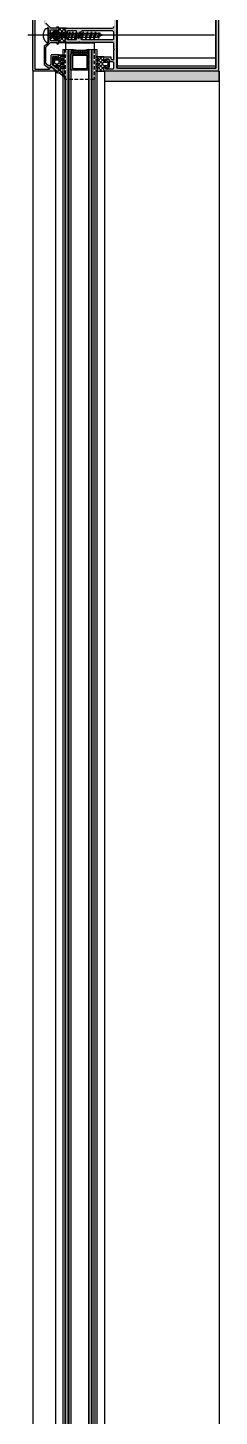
# Model space of a CAD drawing. Header units: millimetres. Extents: x 809 to 8159, y 33 to 4533.
# Drawn here: x 2919.5 to 2932.8, y 2620.4 to 2717.3 of the extents above; entities that cross this region are included whole.
import ezdxf

# ---------------------------------------------------------------- set-up
doc = ezdxf.new("R2010")
doc.units = ezdxf.units.MM
doc.linetypes.add('DASHDOT', pattern=[25.4, 12.7, -6.35, 0, -6.35])
doc.linetypes.add('HIDDEN', pattern=[0.375, 0.25, -0.125])
for name, color, linetype in [('1', 3, 'Continuous'), ('11', 11, 'Continuous'), ('3', 11, 'Continuous'), ('5', 11, 'Continuous'), ('EKSEN', 11, 'Continuous'), ('FITILLER', 240, 'Continuous'), ('GORUNUS-TARAMA', 11, 'Continuous')]:
    doc.layers.add(name, color=color, linetype=linetype)
doc.layers.add('cam', color=5, linetype='Continuous', lineweight=0)

# ---------------------------------------------------------------- blocks, each defined once
blk = doc.blocks.new('ajsdfxcvzx')
h = blk.add_hatch(color=256)
edge = h.paths.add_edge_path()
edge.add_arc((34875.984, -5872.203), 0.05, 90, 180)
edge.add_line((34875.934, -5872.203), (34875.934, -5876.843))
edge.add_arc((34875.984, -5876.843), 0.05, 180, 270)
edge.add_line((34875.984, -5876.893), (34876.937, -5876.893))
edge.add_line((34876.937, -5876.893), (34877.048, -5876.761))
edge.add_arc((34877.087, -5876.793), 0.05, 50, 140, ccw=False)
edge.add_line((34877.119, -5876.755), (34877.397, -5876.988))
edge.add_arc((34877.384, -5877.003), 0.02, -90, 50, ccw=False)
edge.add_line((34877.384, -5877.023), (34875.854, -5877.023))
edge.add_arc((34875.854, -5876.973), 0.05, 180, 270, ccw=False)
edge.add_line((34875.804, -5876.973), (34875.804, -5872.073))
edge.add_arc((34875.854, -5872.073), 0.05, 90, 180, ccw=False)
edge.add_line((34875.854, -5872.023), (34877.384, -5872.023))
edge.add_arc((34877.384, -5872.043), 0.02, -50, 90, ccw=False)
edge.add_line((34877.397, -5872.059), (34877.119, -5872.292))
edge.add_arc((34877.087, -5872.253), 0.05, 220, 310, ccw=False)
edge.add_line((34877.048, -5872.286), (34876.937, -5872.153))
edge.add_line((34876.937, -5872.153), (34875.984, -5872.153))
h = blk.add_hatch(color=256)
edge = h.paths.add_edge_path()
edge.add_line((34877.177, -5873.046), (34877.177, -5872.446))
edge.add_line((34877.177, -5872.446), (34877.457, -5872.211))
edge.add_line((34877.457, -5872.211), (34877.457, -5872.416))
edge.add_line((34877.457, -5872.416), (34877.527, -5872.416))
edge.add_arc((34877.527, -5872.366), 0.05, 270, 360)
edge.add_line((34877.577, -5872.366), (34877.577, -5872.028))
edge.add_line((34877.577, -5872.028), (34877.472, -5872.028))
edge.add_line((34877.472, -5872.028), (34877.116, -5872.327))
edge.add_arc((34877.084, -5872.289), 0.05, 220, 310, ccw=False)
edge.add_line((34877.045, -5872.321), (34876.97, -5872.231))
edge.add_arc((34876.932, -5872.263), 0.05, 40, 130)
edge.add_line((34876.9, -5872.225), (34876.595, -5872.481))
edge.add_arc((34876.627, -5872.519), 0.05, 130, 180)
edge.add_line((34876.577, -5872.519), (34876.577, -5873.699))
edge.add_arc((34876.627, -5873.699), 0.05, 180, 225)
edge.add_line((34876.592, -5873.734), (34876.769, -5873.911))
edge.add_line((34876.769, -5873.911), (34876.811, -5873.911))
edge.add_line((34876.811, -5873.911), (34876.811, -5873.954))
edge.add_line((34876.811, -5873.954), (34876.866, -5874.009))
edge.add_arc((34876.831, -5874.044), 0.05, 0, 45, ccw=False)
edge.add_line((34876.881, -5874.044), (34876.881, -5875.003))
edge.add_arc((34876.831, -5875.003), 0.05, -45, 0, ccw=False)
edge.add_line((34876.866, -5875.038), (34876.811, -5875.093))
edge.add_line((34876.811, -5875.093), (34876.811, -5875.135))
edge.add_line((34876.811, -5875.135), (34876.769, -5875.135))
edge.add_line((34876.769, -5875.135), (34876.592, -5875.313))
edge.add_arc((34876.627, -5875.348), 0.05, 135, 180)
edge.add_line((34876.577, -5875.348), (34876.577, -5876.527))
edge.add_arc((34876.627, -5876.527), 0.05, 180, 230)
edge.add_line((34876.595, -5876.566), (34876.9, -5876.821))
edge.add_arc((34876.932, -5876.783), 0.05, 230, 320)
edge.add_line((34876.97, -5876.815), (34877.045, -5876.726))
edge.add_arc((34877.084, -5876.758), 0.05, 50, 140, ccw=False)
edge.add_line((34877.116, -5876.72), (34877.472, -5877.018))
edge.add_line((34877.472, -5877.018), (34877.577, -5877.018))
edge.add_line((34877.577, -5877.018), (34877.577, -5876.681))
edge.add_arc((34877.527, -5876.681), 0.05, 0, 90)
edge.add_line((34877.527, -5876.631), (34877.457, -5876.631))
edge.add_line((34877.457, -5876.631), (34877.457, -5876.836))
edge.add_line((34877.457, -5876.836), (34877.177, -5876.601))
edge.add_line((34877.177, -5876.601), (34877.177, -5876.001))
edge.add_line((34877.177, -5876.001), (34877.457, -5876.001))
edge.add_line((34877.457, -5876.001), (34877.457, -5876.131))
edge.add_line((34877.457, -5876.131), (34877.527, -5876.131))
edge.add_arc((34877.527, -5876.081), 0.05, 270, 360)
edge.add_line((34877.577, -5876.081), (34877.577, -5875.881))
edge.add_line((34877.577, -5875.881), (34877.107, -5875.881))
edge.add_arc((34877.107, -5875.931), 0.05, 90, 180)
edge.add_line((34877.057, -5875.931), (34877.057, -5876.507))
edge.add_arc((34877.007, -5876.507), 0.05, -40, 0, ccw=False)
edge.add_line((34877.045, -5876.539), (34876.955, -5876.646))
edge.add_arc((34876.917, -5876.614), 0.05, 230, 320, ccw=False)
edge.add_line((34876.885, -5876.652), (34876.715, -5876.51))
edge.add_arc((34876.747, -5876.471), 0.05, 180, 230, ccw=False)
edge.add_line((34876.697, -5876.471), (34876.697, -5875.398))
edge.add_arc((34876.747, -5875.398), 0.05, 135, 180, ccw=False)
edge.add_line((34876.712, -5875.362), (34877.036, -5875.038))
edge.add_arc((34877.071, -5875.073), 0.05, 90, 135, ccw=False)
edge.add_line((34877.071, -5875.023), (34877.477, -5875.023))
edge.add_line((34877.477, -5875.023), (34877.477, -5875.123))
edge.add_line((34877.477, -5875.123), (34877.577, -5875.123))
edge.add_line((34877.577, -5875.123), (34877.577, -5874.823))
edge.add_arc((34877.527, -5874.823), 0.05, 0, 90)
edge.add_line((34877.527, -5874.773), (34877.457, -5874.773))
edge.add_line((34877.457, -5874.773), (34877.457, -5874.903))
edge.add_line((34877.457, -5874.903), (34877.081, -5874.903))
edge.add_arc((34877.081, -5874.853), 0.05, 180, 270, ccw=False)
edge.add_line((34877.031, -5874.853), (34877.031, -5874.193))
edge.add_arc((34877.081, -5874.193), 0.05, 90, 180, ccw=False)
edge.add_line((34877.081, -5874.143), (34877.457, -5874.143))
edge.add_line((34877.457, -5874.143), (34877.457, -5874.273))
edge.add_line((34877.457, -5874.273), (34877.527, -5874.273))
edge.add_arc((34877.527, -5874.223), 0.05, 270, 360)
edge.add_line((34877.577, -5874.223), (34877.577, -5873.923))
edge.add_line((34877.577, -5873.923), (34877.477, -5873.923))
edge.add_line((34877.477, -5873.923), (34877.477, -5874.023))
edge.add_line((34877.477, -5874.023), (34877.071, -5874.023))
edge.add_arc((34877.071, -5873.973), 0.05, 225, 270, ccw=False)
edge.add_line((34877.036, -5874.009), (34876.712, -5873.684))
edge.add_arc((34876.747, -5873.649), 0.05, 180, 225, ccw=False)
edge.add_line((34876.697, -5873.649), (34876.697, -5872.575))
edge.add_arc((34876.747, -5872.575), 0.05, 130, 180, ccw=False)
edge.add_line((34876.715, -5872.537), (34876.885, -5872.394))
edge.add_arc((34876.917, -5872.433), 0.05, 40, 130, ccw=False)
edge.add_line((34876.955, -5872.4), (34877.045, -5872.508))
edge.add_arc((34877.007, -5872.54), 0.05, 0, 40, ccw=False)
edge.add_line((34877.057, -5872.54), (34877.057, -5873.116))
edge.add_arc((34877.107, -5873.116), 0.05, 180, 270)
edge.add_line((34877.107, -5873.166), (34877.577, -5873.166))
edge.add_line((34877.577, -5873.166), (34877.577, -5872.966))
edge.add_arc((34877.527, -5872.966), 0.05, 0, 90)
edge.add_line((34877.527, -5872.916), (34877.457, -5872.916))
edge.add_line((34877.457, -5872.916), (34877.457, -5873.046))
edge.add_line((34877.457, -5873.046), (34877.177, -5873.046))
h = blk.add_hatch(color=256)
edge = h.paths.add_edge_path()
edge.add_line((34880.797, -5876.773), (34880.867, -5876.773))
edge.add_line((34880.867, -5876.773), (34880.867, -5876.863))
edge.add_line((34880.867, -5876.863), (34881.347, -5876.863))
edge.add_arc((34881.347, -5876.763), 0.1, -90, 0)
edge.add_line((34881.447, -5876.763), (34881.447, -5876.483))
edge.add_arc((34881.347, -5876.483), 0.1, 0, 90)
edge.add_line((34881.347, -5876.383), (34881.268, -5876.383))
edge.add_arc((34881.268, -5876.333), 0.05, 225, 270, ccw=False)
edge.add_line((34881.232, -5876.369), (34881.062, -5876.198))
edge.add_arc((34881.026, -5876.233), 0.05, 45, 90)
edge.add_line((34881.026, -5876.183), (34880.867, -5876.183))
edge.add_line((34880.867, -5876.183), (34880.867, -5876.273))
edge.add_line((34880.867, -5876.273), (34880.797, -5876.273))
edge.add_arc((34880.797, -5876.223), 0.05, -180, -90, ccw=False)
edge.add_line((34880.747, -5876.223), (34880.747, -5876.023))
edge.add_line((34880.747, -5876.023), (34881.187, -5876.023))
edge.add_arc((34881.187, -5876.073), 0.05, 0, 90, ccw=False)
edge.add_line((34881.237, -5876.073), (34881.237, -5876.14))
edge.add_arc((34881.287, -5876.14), 0.05, 180, 225)
edge.add_line((34881.252, -5876.176), (34881.285, -5876.209))
edge.add_arc((34881.32, -5876.173), 0.05, 225, 270)
edge.add_line((34881.32, -5876.223), (34881.397, -5876.223))
edge.add_arc((34881.397, -5876.173), 0.05, -90, 0)
edge.add_line((34881.447, -5876.173), (34881.447, -5875.923))
edge.add_line((34881.447, -5875.923), (34881.447, -5875.553))
edge.add_line((34881.447, -5875.553), (34881.477, -5875.523))
edge.add_line((34881.477, -5875.523), (34881.447, -5875.493))
edge.add_line((34881.447, -5875.493), (34881.447, -5875.123))
edge.add_arc((34881.356, -5875.115), 0.0919, -5.07053, 90.95505)
edge.add_line((34881.354, -5875.023), (34879.077, -5875.023))
edge.add_arc((34879.057, -5875.023), 0.02, 0, 180)
edge.add_line((34879.037, -5875.023), (34879.017, -5875.023))
edge.add_arc((34878.997, -5875.023), 0.02, 0, 180)
edge.add_line((34878.977, -5875.023), (34878.047, -5875.023))
edge.add_line((34878.047, -5875.023), (34878.047, -5874.883))
edge.add_arc((34878.107, -5874.883), 0.06, 90, 180, ccw=False)
edge.add_line((34878.107, -5874.823), (34878.107, -5874.753))
edge.add_arc((34878.137, -5874.753), 0.03, 90, 180, ccw=False)
edge.add_line((34878.137, -5874.723), (34878.177, -5874.723))
edge.add_arc((34878.177, -5874.753), 0.03, 0, 90, ccw=False)
edge.add_line((34878.207, -5874.753), (34878.207, -5874.823))
edge.add_line((34878.207, -5874.823), (34878.847, -5874.823))
edge.add_line((34878.847, -5874.823), (34878.847, -5874.573))
edge.add_line((34878.847, -5874.573), (34878.897, -5874.523))
edge.add_line((34878.897, -5874.523), (34878.847, -5874.473))
edge.add_line((34878.847, -5874.473), (34878.847, -5874.223))
edge.add_line((34878.847, -5874.223), (34878.207, -5874.223))
edge.add_line((34878.207, -5874.223), (34878.207, -5874.293))
edge.add_arc((34878.177, -5874.293), 0.03, -90, 0, ccw=False)
edge.add_line((34878.177, -5874.323), (34878.137, -5874.323))
edge.add_arc((34878.137, -5874.293), 0.03, -180, -90, ccw=False)
edge.add_line((34878.107, -5874.293), (34878.107, -5874.223))
edge.add_arc((34878.107, -5874.163), 0.06, 180, 270, ccw=False)
edge.add_line((34878.047, -5874.163), (34878.047, -5874.023))
edge.add_line((34878.047, -5874.023), (34878.977, -5874.023))
edge.add_arc((34878.997, -5874.023), 0.02, 180, 360)
edge.add_line((34879.017, -5874.023), (34879.037, -5874.023))
edge.add_arc((34879.057, -5874.023), 0.02, 180, 360)
edge.add_line((34879.077, -5874.023), (34881.354, -5874.023))
edge.add_arc((34881.356, -5873.931), 0.0919, 269.04495, 365.07053)
edge.add_line((34881.447, -5873.923), (34881.447, -5873.553))
edge.add_line((34881.447, -5873.553), (34881.477, -5873.523))
edge.add_line((34881.477, -5873.523), (34881.447, -5873.493))
edge.add_line((34881.447, -5873.493), (34881.447, -5873.123))
edge.add_line((34881.447, -5873.123), (34881.447, -5872.873))
edge.add_arc((34881.397, -5872.873), 0.05, 0, 90)
edge.add_line((34881.397, -5872.823), (34881.32, -5872.823))
edge.add_arc((34881.32, -5872.873), 0.05, 90, 135)
edge.add_line((34881.285, -5872.838), (34881.252, -5872.871))
edge.add_arc((34881.287, -5872.906), 0.05, 135, 180)
edge.add_line((34881.237, -5872.906), (34881.237, -5872.973))
edge.add_arc((34881.187, -5872.973), 0.05, -90, 0, ccw=False)
edge.add_line((34881.187, -5873.023), (34880.747, -5873.023))
edge.add_line((34880.747, -5873.023), (34880.747, -5872.823))
edge.add_arc((34880.797, -5872.823), 0.05, 90, 180, ccw=False)
edge.add_line((34880.797, -5872.773), (34880.867, -5872.773))
edge.add_line((34880.867, -5872.773), (34880.867, -5872.863))
edge.add_line((34880.867, -5872.863), (34881.026, -5872.863))
edge.add_arc((34881.026, -5872.813), 0.05, 270, 315)
edge.add_line((34881.062, -5872.849), (34881.232, -5872.678))
edge.add_arc((34881.268, -5872.713), 0.05, 90, 135, ccw=False)
edge.add_line((34881.268, -5872.663), (34881.347, -5872.663))
edge.add_arc((34881.347, -5872.563), 0.1, -90, 0)
edge.add_line((34881.447, -5872.563), (34881.447, -5872.283))
edge.add_arc((34881.347, -5872.283), 0.1, 0, 90)
edge.add_line((34881.347, -5872.183), (34880.867, -5872.183))
edge.add_line((34880.867, -5872.183), (34880.867, -5872.273))
edge.add_line((34880.867, -5872.273), (34880.797, -5872.273))
edge.add_arc((34880.797, -5872.223), 0.05, -180, -90, ccw=False)
edge.add_line((34880.747, -5872.223), (34880.747, -5872.023))
edge.add_line((34880.747, -5872.023), (34888.74, -5872.023))
edge.add_line((34888.74, -5872.023), (34888.74, -5877.023))
edge.add_line((34888.74, -5877.023), (34880.747, -5877.023))
edge.add_line((34880.747, -5877.023), (34880.747, -5876.823))
edge.add_arc((34880.797, -5876.823), 0.05, 90, 180, ccw=False)
h.paths.add_polyline_path([(34881.64, -5872.225), (34888.54, -5872.225), (34888.54, -5876.825), (34881.64, -5876.825), (34881.64, -5874.525)], flags=16)
edge = h.paths.add_edge_path(flags=16)
edge.add_arc((34879.24, -5874.725), 0.1, 180, 270)
edge.add_line((34879.24, -5874.825), (34881.34, -5874.825))
edge.add_arc((34881.34, -5874.725), 0.1, -90, 0)
edge.add_line((34881.44, -5874.725), (34881.44, -5874.325))
edge.add_arc((34881.34, -5874.325), 0.1, 0, 90)
edge.add_line((34881.34, -5874.225), (34879.24, -5874.225))
edge.add_arc((34879.24, -5874.325), 0.1, 90, 180)
edge.add_line((34879.14, -5874.325), (34879.14, -5874.725))
h = blk.add_hatch()
h.set_pattern_fill('NET', color=256, style=0)
h.set_pattern_definition([(360, (34936.91878, -5868.06546), (0, -0.125), []), (270, (34936.91878, -5868.06546), (-0.125, -1e-17), [])])
h.paths.add_polyline_path([(34878.497, -5875.817), (34879.66, -5875.817), (34879.66, -5875.519), (34879.461, -5875.559), (34879.223, -5875.579), (34878.964, -5875.579), (34878.636, -5875.549), (34878.497, -5875.529)])
at = {"layer": 'FITILLER'}
h = blk.add_hatch(dxfattribs=at)
h.set_pattern_fill('NET', color=256, scale=1.5, angle=45, style=0)
h.set_pattern_definition([(45, (34859.267, -5796.49122), (-0.1325825, 0.1325825), []), (135, (34859.267, -5796.49122), (-0.1325825, -0.1325825), [])])
edge = h.paths.add_edge_path(flags=16)
edge.add_arc((34877.572, -5874.547), 0.1, 270, 360, ccw=False)
edge.add_line((34877.572, -5874.647), (34877.413, -5874.647))
edge.add_arc((34877.413, -5874.547), 0.1, 180, 270, ccw=False)
edge.add_line((34877.313, -5874.547), (34877.313, -5874.497))
edge.add_arc((34877.413, -5874.497), 0.1, 90, 180, ccw=False)
edge.add_line((34877.413, -5874.397), (34877.572, -5874.397))
edge.add_arc((34877.572, -5874.497), 0.1, 0, 90, ccw=False)
edge.add_line((34877.672, -5874.497), (34877.672, -5874.547))
edge = h.paths.add_edge_path()
edge.add_line((34877.588, -5875.022), (34878.105, -5875.022))
edge.add_arc((34878.105, -5875.012), 0.01, 270, 405)
edge.add_line((34878.112, -5875.005), (34878.001, -5874.894))
edge.add_arc((34878.008, -5874.888), 0.00893, 135, 225, ccw=False)
edge.add_line((34878.001, -5874.882), (34878.111, -5874.773))
edge.add_arc((34878.104, -5874.766), 0.00893, 315, 405)
edge.add_line((34878.111, -5874.76), (34878.001, -5874.651))
edge.add_arc((34878.008, -5874.644), 0.00893, 135, 225, ccw=False)
edge.add_line((34878.001, -5874.638), (34878.111, -5874.529))
edge.add_arc((34878.104, -5874.522), 0.00893, 315, 405)
edge.add_line((34878.111, -5874.516), (34878.001, -5874.407))
edge.add_arc((34878.008, -5874.4), 0.00893, 135, 225, ccw=False)
edge.add_line((34878.001, -5874.394), (34878.111, -5874.285))
edge.add_arc((34878.104, -5874.278), 0.00893, 315, 405)
edge.add_line((34878.111, -5874.272), (34878.001, -5874.163))
edge.add_arc((34878.008, -5874.157), 0.00893, 135, 225, ccw=False)
edge.add_line((34878.001, -5874.15), (34878.112, -5874.039))
edge.add_arc((34878.105, -5874.032), 0.01, 315, 450)
edge.add_line((34878.105, -5874.022), (34877.588, -5874.022))
edge.add_line((34877.588, -5874.022), (34877.588, -5874.247))
edge.add_arc((34877.538, -5874.247), 0.05, -90, 0, ccw=False)
edge.add_line((34877.538, -5874.297), (34877.418, -5874.297))
edge.add_line((34877.418, -5874.297), (34877.418, -5874.197))
edge.add_line((34877.418, -5874.197), (34877.368, -5874.197))
edge.add_line((34877.368, -5874.197), (34877.238, -5874.272))
edge.add_arc((34877.263, -5874.316), 0.05, 120, 180)
edge.add_line((34877.213, -5874.316), (34877.213, -5874.729))
edge.add_arc((34877.263, -5874.729), 0.05, 180, 240)
edge.add_line((34877.238, -5874.772), (34877.368, -5874.847))
edge.add_line((34877.368, -5874.847), (34877.418, -5874.847))
edge.add_line((34877.418, -5874.847), (34877.418, -5874.747))
edge.add_line((34877.418, -5874.747), (34877.538, -5874.747))
edge.add_arc((34877.538, -5874.797), 0.05, 0, 90, ccw=False)
edge.add_line((34877.588, -5874.797), (34877.588, -5875.022))
h = blk.add_hatch(dxfattribs=at)
h.set_pattern_fill('NET', color=256, scale=1.5, angle=45, style=0)
h.set_pattern_definition([(45, (34863.16115, -5860.03522), (-0.1325825, 0.1325825), []), (135, (34863.16115, -5860.03522), (-0.1325825, -0.1325825), [])])
edge = h.paths.add_edge_path(flags=16)
edge.add_arc((34877.405, -5876.406), 0.1, 180, 270)
edge.add_line((34877.405, -5876.506), (34877.53, -5876.506))
edge.add_arc((34877.53, -5876.406), 0.1, 270, 360)
edge.add_line((34877.63, -5876.406), (34877.63, -5876.356))
edge.add_arc((34877.53, -5876.356), 0.1, 360, 450)
edge.add_line((34877.53, -5876.256), (34877.405, -5876.256))
edge.add_arc((34877.405, -5876.356), 0.1, 90, 180)
edge.add_line((34877.305, -5876.356), (34877.305, -5876.406))
edge = h.paths.add_edge_path()
edge.add_arc((34877.562, -5877.365), 0.2, 49.76686, 80)
edge.add_line((34877.597, -5877.168), (34877.462, -5877.144))
edge.add_arc((34877.471, -5877.095), 0.05, 195, 260, ccw=False)
edge.add_line((34877.422, -5877.108), (34877.404, -5877.038))
edge.add_line((34877.404, -5877.038), (34877.58, -5877.038))
edge.add_line((34877.58, -5877.038), (34877.58, -5876.656))
edge.add_arc((34877.53, -5876.656), 0.05, 360, 450)
edge.add_line((34877.53, -5876.606), (34877.41, -5876.606))
edge.add_line((34877.41, -5876.606), (34877.41, -5876.706))
edge.add_line((34877.41, -5876.706), (34877.36, -5876.706))
edge.add_line((34877.36, -5876.706), (34877.23, -5876.631))
edge.add_arc((34877.255, -5876.588), 0.05, 180, 240, ccw=False)
edge.add_line((34877.205, -5876.588), (34877.205, -5876.174))
edge.add_arc((34877.255, -5876.174), 0.05, 120, 180, ccw=False)
edge.add_line((34877.23, -5876.131), (34877.36, -5876.056))
edge.add_line((34877.36, -5876.056), (34877.41, -5876.056))
edge.add_line((34877.41, -5876.056), (34877.41, -5876.156))
edge.add_line((34877.41, -5876.156), (34877.53, -5876.156))
edge.add_arc((34877.53, -5876.106), 0.05, 270, 360)
edge.add_line((34877.58, -5876.106), (34877.58, -5875.881))
edge.add_line((34877.58, -5875.881), (34877.93, -5875.881))
edge.add_line((34877.93, -5875.881), (34877.93, -5876.031))
edge.add_line((34877.93, -5876.031), (34877.78, -5876.031))
edge.add_arc((34877.78, -5876.081), 0.05, 90, 180)
edge.add_line((34877.73, -5876.081), (34877.73, -5876.101))
edge.add_arc((34877.78, -5876.101), 0.05, 180, 270)
edge.add_line((34877.78, -5876.151), (34877.93, -5876.151))
edge.add_line((34877.93, -5876.151), (34877.93, -5876.301))
edge.add_line((34877.93, -5876.301), (34877.78, -5876.301))
edge.add_arc((34877.78, -5876.351), 0.05, 90, 180)
edge.add_line((34877.73, -5876.351), (34877.73, -5876.371))
edge.add_arc((34877.78, -5876.371), 0.05, 180, 270)
edge.add_line((34877.78, -5876.421), (34877.93, -5876.421))
edge.add_line((34877.93, -5876.421), (34877.93, -5876.571))
edge.add_line((34877.93, -5876.571), (34877.78, -5876.571))
edge.add_arc((34877.78, -5876.621), 0.05, 90, 180)
edge.add_line((34877.73, -5876.621), (34877.73, -5876.641))
edge.add_arc((34877.78, -5876.641), 0.05, 180, 270)
edge.add_line((34877.78, -5876.691), (34877.93, -5876.691))
edge.add_line((34877.93, -5876.691), (34877.93, -5876.841))
edge.add_line((34877.93, -5876.841), (34877.78, -5876.841))
edge.add_arc((34877.78, -5876.891), 0.05, 90, 180)
edge.add_line((34877.73, -5876.891), (34877.73, -5876.999))
edge.add_arc((34877.78, -5876.999), 0.05, 180, 220)
edge.add_line((34877.742, -5877.031), (34878.009, -5877.35))
edge.add_arc((34877.977, -5877.388), 0.05, -130.23314, 49.76686, ccw=False)
edge.add_line((34877.945, -5877.427), (34877.691, -5877.212))
h = blk.add_hatch(dxfattribs=at)
h.set_pattern_fill('NET', color=256, scale=1.5, angle=45, style=0)
h.set_pattern_definition([(45, (34867.13714, -5864.27674), (-0.1325825, 0.1325825), []), (135, (34867.13714, -5864.27674), (-0.1325825, -0.1325825), [])])
edge = h.paths.add_edge_path(flags=16)
edge.add_arc((34880.769, -5876.498), 0.1, 90, 180, ccw=False)
edge.add_line((34880.769, -5876.398), (34880.927, -5876.398))
edge.add_arc((34880.927, -5876.498), 0.1, 0, 90, ccw=False)
edge.add_line((34881.027, -5876.498), (34881.027, -5876.548))
edge.add_arc((34880.927, -5876.548), 0.1, -90, 0, ccw=False)
edge.add_line((34880.927, -5876.648), (34880.769, -5876.648))
edge.add_arc((34880.769, -5876.548), 0.1, 180, 270, ccw=False)
edge.add_line((34880.669, -5876.548), (34880.669, -5876.498))
edge = h.paths.add_edge_path()
edge.add_line((34880.752, -5876.023), (34880.235, -5876.023))
edge.add_arc((34880.235, -5876.033), 0.01, 90, 225)
edge.add_line((34880.228, -5876.04), (34880.339, -5876.151))
edge.add_arc((34880.333, -5876.158), 0.00893, -45, 45, ccw=False)
edge.add_line((34880.339, -5876.164), (34880.23, -5876.273))
edge.add_arc((34880.236, -5876.279), 0.00893, 135, 225)
edge.add_line((34880.23, -5876.286), (34880.339, -5876.395))
edge.add_arc((34880.333, -5876.401), 0.00893, -45, 45, ccw=False)
edge.add_line((34880.339, -5876.408), (34880.23, -5876.517))
edge.add_arc((34880.236, -5876.523), 0.00893, 135, 225)
edge.add_line((34880.23, -5876.53), (34880.339, -5876.639))
edge.add_arc((34880.333, -5876.645), 0.00893, -45, 45, ccw=False)
edge.add_line((34880.339, -5876.652), (34880.23, -5876.761))
edge.add_arc((34880.236, -5876.767), 0.00893, 135, 225)
edge.add_line((34880.23, -5876.774), (34880.339, -5876.883))
edge.add_arc((34880.333, -5876.889), 0.00893, -45, 45, ccw=False)
edge.add_line((34880.339, -5876.895), (34880.228, -5877.006))
edge.add_arc((34880.235, -5877.013), 0.01, 135, 270)
edge.add_line((34880.235, -5877.023), (34880.752, -5877.023))
edge.add_line((34880.752, -5877.023), (34880.752, -5876.798))
edge.add_arc((34880.802, -5876.798), 0.05, 90, 180, ccw=False)
edge.add_line((34880.802, -5876.748), (34880.922, -5876.748))
edge.add_line((34880.922, -5876.748), (34880.922, -5876.848))
edge.add_line((34880.922, -5876.848), (34880.972, -5876.848))
edge.add_line((34880.972, -5876.848), (34881.102, -5876.773))
edge.add_arc((34881.077, -5876.73), 0.05, 300, 360)
edge.add_line((34881.127, -5876.73), (34881.127, -5876.317))
edge.add_arc((34881.077, -5876.317), 0.05, 0, 60)
edge.add_line((34881.102, -5876.273), (34880.972, -5876.198))
edge.add_line((34880.972, -5876.198), (34880.922, -5876.198))
edge.add_line((34880.922, -5876.198), (34880.922, -5876.298))
edge.add_line((34880.922, -5876.298), (34880.802, -5876.298))
edge.add_arc((34880.802, -5876.248), 0.05, 180, 270, ccw=False)
edge.add_line((34880.752, -5876.248), (34880.752, -5876.023))
h = blk.add_hatch(dxfattribs=at)
h.set_pattern_fill('DOTS', color=256, scale=1.2, angle=-45, style=0)
h.set_pattern_definition([(315, (34786.58186, -5735.46156), (0.079549513, 0.026516504), [0, -0.075])])
h.paths.add_polyline_path([(34880.777, -5877.037), (34880.777, -5877.718), (34888.774, -5877.718), (34888.774, -5877.037)])
at = {"linetype": 'HIDDEN'}
for p, q in [((34878.077, -5877.606), (34878.077, -5875.523)), ((34880.077, -5875.547), (34880.077, -5877.606)), ((34880.077, -5877.606), (34878.077, -5877.606))]:
    blk.add_line(p, q, dxfattribs=at)
blk.add_line((34878.077, -5875.527), (34878.077, -5875.523))
at = {"elevation": 0}
for points in [[(34875.984, -5872.153, 0.414214), (34875.934, -5872.203), (34875.934, -5876.843, 0.414214), (34875.984, -5876.893), (34876.937, -5876.893), (34877.048, -5876.761, -0.414214), (34877.119, -5876.755), (34877.397, -5876.988, -0.700208), (34877.384, -5877.023), (34875.854, -5877.023, -0.414214), (34875.804, -5876.973), (34875.804, -5872.073, -0.414214), (34875.854, -5872.023), (34877.384, -5872.023, -0.700208), (34877.397, -5872.059), (34877.119, -5872.292, -0.414214), (34877.048, -5872.286), (34876.937, -5872.153)], [(34879.14, -5874.725, 0.414214), (34879.24, -5874.825), (34881.34, -5874.825, 0.414214), (34881.44, -5874.725), (34881.44, -5874.325, 0.414214), (34881.34, -5874.225), (34879.24, -5874.225, 0.414214), (34879.14, -5874.325)]]:
    blk.add_lwpolyline(points, format="xyb", close=True, dxfattribs=at)
for points in [[(34876.811, -5873.954), (34876.866, -5874.009, -0.198912), (34876.881, -5874.044), (34876.881, -5875.003, -0.198912), (34876.866, -5875.038), (34876.811, -5875.093), (34876.811, -5875.135), (34876.769, -5875.135), (34876.592, -5875.313, 0.198912), (34876.577, -5875.348), (34876.577, -5876.527, 0.221695), (34876.595, -5876.566), (34876.9, -5876.821, 0.414214), (34876.97, -5876.815), (34877.045, -5876.726, -0.414214), (34877.116, -5876.72), (34877.472, -5877.018), (34877.577, -5877.018), (34877.577, -5876.681, 0.414214), (34877.527, -5876.631), (34877.457, -5876.631), (34877.457, -5876.836), (34877.177, -5876.601), (34877.177, -5876.001), (34877.457, -5876.001), (34877.457, -5876.131), (34877.527, -5876.131, 0.414214), (34877.577, -5876.081), (34877.577, -5875.881), (34877.107, -5875.881, 0.414214), (34877.057, -5875.931), (34877.057, -5876.507, -0.176327), (34877.045, -5876.539), (34876.955, -5876.646, -0.414214), (34876.885, -5876.652), (34876.715, -5876.51, -0.221695), (34876.697, -5876.471), (34876.697, -5875.398, -0.198912), (34876.712, -5875.362), (34877.036, -5875.038, -0.198912), (34877.071, -5875.023), (34877.477, -5875.023), (34877.477, -5875.123), (34877.577, -5875.123), (34877.577, -5874.823, 0.414214), (34877.527, -5874.773), (34877.457, -5874.773), (34877.457, -5874.903), (34877.081, -5874.903, -0.414214), (34877.031, -5874.853), (34877.031, -5874.193, -0.414214), (34877.081, -5874.143), (34877.457, -5874.143), (34877.457, -5874.273), (34877.527, -5874.273, 0.414214), (34877.577, -5874.223), (34877.577, -5873.923)], [(34877.477, -5873.923), (34877.477, -5874.023), (34877.071, -5874.023, -0.198912), (34877.036, -5874.009), (34876.712, -5873.684, -0.198912)], [(34888.74, -5872.023), (34888.74, -5877.023), (34880.747, -5877.023), (34880.747, -5876.823, -0.414214), (34880.797, -5876.773), (34880.867, -5876.773), (34880.867, -5876.863), (34881.347, -5876.863, 0.414214), (34881.447, -5876.763), (34881.447, -5876.483, 0.414214), (34881.347, -5876.383), (34881.268, -5876.383, -0.198912), (34881.232, -5876.369), (34881.062, -5876.198, 0.198912), (34881.026, -5876.183), (34880.867, -5876.183), (34880.867, -5876.273), (34880.797, -5876.273, -0.414214), (34880.747, -5876.223), (34880.747, -5876.023), (34881.187, -5876.023, -0.414214), (34881.237, -5876.073), (34881.237, -5876.14, 0.198912), (34881.252, -5876.176), (34881.285, -5876.209, 0.198912), (34881.32, -5876.223), (34881.397, -5876.223, 0.414214), (34881.447, -5876.173), (34881.447, -5875.923), (34881.447, -5875.553), (34881.477, -5875.523), (34881.447, -5875.493), (34881.447, -5875.123, 0.445362), (34881.354, -5875.023), (34879.077, -5875.023, 1), (34879.037, -5875.023), (34879.017, -5875.023, 1), (34878.977, -5875.023), (34878.047, -5875.023), (34878.047, -5874.883, -0.414214), (34878.107, -5874.823), (34878.107, -5874.753, -0.414214), (34878.137, -5874.723), (34878.177, -5874.723, -0.414214), (34878.207, -5874.753), (34878.207, -5874.823), (34878.847, -5874.823), (34878.847, -5874.573), (34878.897, -5874.523), (34878.847, -5874.473), (34878.847, -5874.223), (34878.207, -5874.223), (34878.207, -5874.293, -0.414214), (34878.177, -5874.323), (34878.137, -5874.323, -0.414214), (34878.107, -5874.293), (34878.107, -5874.223, -0.414214), (34878.047, -5874.163), (34878.047, -5874.023), (34878.977, -5874.023, 1), (34879.017, -5874.023), (34879.037, -5874.023, 1), (34879.077, -5874.023), (34881.354, -5874.023, 0.445362), (34881.447, -5873.923)]]:
    blk.add_lwpolyline(points, format="xyb", dxfattribs=at)
for points in [[(34881.64, -5872.225), (34888.54, -5872.225), (34888.54, -5876.825), (34881.64, -5876.825), (34881.64, -5874.525)], [(34878.497, -5875.817), (34879.66, -5875.817), (34879.66, -5875.519), (34879.461, -5875.559), (34879.223, -5875.579), (34878.964, -5875.579), (34878.636, -5875.549), (34878.497, -5875.529)], [(34878.473, -5875.823), (34879.66, -5875.823), (34879.66, -5876.969), (34878.473, -5876.969)], [(34878.573, -5875.923), (34879.56, -5875.923), (34879.56, -5876.869), (34878.573, -5876.869)]]:
    blk.add_lwpolyline(points, close=True, dxfattribs=at)
at = {"layer": '1', "linetype": 'DASHDOT', "ltscale": 10}
for p, q in [((34876.715, -5874.048), (34876.865, -5874.048)), ((34876.865, -5874.998), (34876.865, -5874.048)), ((34876.865, -5874.381), (34877.126, -5874.381)), ((34876.865, -5874.666), (34877.025, -5874.666)), ((34877.033, -5874.381), (34877.019, -5874.381)), ((34877.033, -5874.381), (34877.019, -5874.381)), ((34877.023, -5874.666), (34877.025, -5874.666)), ((34877.025, -5874.666), (34877.162, -5874.281)), ((34877.062, -5874.766), (34877.025, -5874.666)), ((34877.032, -5874.381), (34877.033, -5874.381)), ((34877.032, -5874.381), (34877.033, -5874.381)), ((34877.033, -5874.381), (34877.126, -5874.381)), ((34877.062, -5874.766), (34877.162, -5874.281)), ((34877.198, -5874.381), (34877.062, -5874.766)), ((34877.097, -5874.666), (34877.225, -5874.666)), ((34877.162, -5874.281), (34877.198, -5874.381)), ((34877.198, -5874.381), (34877.326, -5874.381)), ((34877.225, -5874.666), (34877.362, -5874.281)), ((34877.262, -5874.766), (34877.225, -5874.666)), ((34877.262, -5874.766), (34877.362, -5874.281)), ((34876.715, -5874.998), (34876.865, -5874.998))]:
    blk.add_line(p, q, dxfattribs=at)
for centre, radius, start, end in [((34877.163, -5874.523), 0.653, 133.31198, 171.59277), ((34876.429, -5874.523), 0.13, 312.68487, 47.31513), ((34877.163, -5874.523), 0.653, 188.40723, 226.68802)]:
    blk.add_arc(centre, radius, start, end, dxfattribs=at)
at = {"layer": '11'}
for p, q in [((34877.398, -5874.381), (34877.262, -5874.766)), ((34877.297, -5874.666), (34877.425, -5874.666)), ((34877.362, -5874.281), (34877.398, -5874.381)), ((34877.398, -5874.381), (34877.526, -5874.381)), ((34877.425, -5874.666), (34877.562, -5874.281)), ((34877.462, -5874.766), (34877.425, -5874.666)), ((34877.462, -5874.766), (34877.562, -5874.281)), ((34877.598, -5874.381), (34877.462, -5874.766)), ((34877.497, -5874.666), (34877.626, -5874.666)), ((34877.562, -5874.281), (34877.598, -5874.381)), ((34877.598, -5874.381), (34877.726, -5874.381)), ((34877.626, -5874.666), (34877.762, -5874.281)), ((34877.662, -5874.766), (34877.626, -5874.666)), ((34877.662, -5874.766), (34877.762, -5874.281)), ((34877.798, -5874.381), (34877.662, -5874.766)), ((34877.697, -5874.666), (34877.826, -5874.666)), ((34877.762, -5874.281), (34877.798, -5874.381)), ((34877.798, -5874.381), (34877.926, -5874.381)), ((34877.826, -5874.666), (34877.962, -5874.281)), ((34877.862, -5874.766), (34877.826, -5874.666)), ((34877.962, -5874.281), (34877.862, -5874.766)), ((34877.862, -5874.766), (34877.998, -5874.381)), ((34877.897, -5874.666), (34878.026, -5874.666)), ((34877.998, -5874.381), (34877.962, -5874.281)), ((34877.998, -5874.381), (34878.126, -5874.381)), ((34878.026, -5874.666), (34878.162, -5874.281)), ((34878.062, -5874.766), (34878.026, -5874.666)), ((34878.062, -5874.766), (34878.162, -5874.281)), ((34878.198, -5874.381), (34878.062, -5874.766)), ((34878.198, -5874.381), (34878.062, -5874.766)), ((34878.097, -5874.666), (34878.226, -5874.666)), ((34878.162, -5874.281), (34878.198, -5874.381)), ((34878.198, -5874.381), (34878.326, -5874.381)), ((34878.226, -5874.666), (34878.362, -5874.281)), ((34878.262, -5874.766), (34878.226, -5874.666)), ((34878.262, -5874.766), (34878.362, -5874.281)), ((34878.398, -5874.381), (34878.262, -5874.766)), ((34878.297, -5874.666), (34878.455, -5874.666)), ((34878.362, -5874.281), (34878.398, -5874.381)), ((34878.398, -5874.381), (34878.556, -5874.381)), ((34878.455, -5874.666), (34878.592, -5874.281)), ((34878.492, -5874.766), (34878.455, -5874.666)), ((34878.492, -5874.766), (34878.592, -5874.281)), ((34878.628, -5874.381), (34878.492, -5874.766)), ((34878.527, -5874.666), (34878.695, -5874.666)), ((34878.592, -5874.281), (34878.628, -5874.381)), ((34878.628, -5874.381), (34878.796, -5874.381)), ((34878.695, -5874.666), (34878.831, -5874.281)), ((34878.731, -5874.766), (34878.695, -5874.666)), ((34878.731, -5874.766), (34878.831, -5874.281)), ((34878.868, -5874.381), (34878.731, -5874.766)), ((34878.868, -5874.381), (34878.731, -5874.766)), ((34878.767, -5874.666), (34878.934, -5874.666)), ((34878.831, -5874.281), (34878.868, -5874.381)), ((34878.868, -5874.381), (34879.035, -5874.381)), ((34878.934, -5874.666), (34879.071, -5874.281)), ((34878.971, -5874.766), (34878.934, -5874.666)), ((34878.971, -5874.766), (34879.071, -5874.281)), ((34879.107, -5874.381), (34878.971, -5874.766)), ((34879.107, -5874.381), (34878.971, -5874.766)), ((34879.006, -5874.666), (34879.174, -5874.666)), ((34879.071, -5874.281), (34879.107, -5874.381)), ((34879.107, -5874.381), (34879.275, -5874.381)), ((34879.174, -5874.666), (34879.311, -5874.281)), ((34879.211, -5874.766), (34879.174, -5874.666)), ((34879.211, -5874.766), (34879.311, -5874.281)), ((34879.347, -5874.381), (34879.211, -5874.766)), ((34879.347, -5874.381), (34879.211, -5874.766)), ((34879.246, -5874.666), (34879.46, -5874.666)), ((34879.311, -5874.281), (34879.347, -5874.381)), ((34879.347, -5874.381), (34879.561, -5874.381)), ((34879.46, -5874.666), (34879.596, -5874.281)), ((34879.496, -5874.766), (34879.46, -5874.666)), ((34879.496, -5874.766), (34879.596, -5874.281)), ((34879.632, -5874.381), (34879.496, -5874.766)), ((34879.632, -5874.381), (34879.496, -5874.766)), ((34879.531, -5874.666), (34879.745, -5874.666)), ((34879.596, -5874.281), (34879.632, -5874.381)), ((34879.632, -5874.381), (34879.846, -5874.381)), ((34879.745, -5874.666), (34879.881, -5874.281)), ((34879.781, -5874.766), (34879.745, -5874.666)), ((34879.781, -5874.766), (34879.881, -5874.281)), ((34879.918, -5874.381), (34879.781, -5874.766)), ((34879.918, -5874.381), (34879.781, -5874.766)), ((34879.817, -5874.666), (34880.03, -5874.666)), ((34879.881, -5874.281), (34879.918, -5874.381)), ((34879.918, -5874.381), (34880.131, -5874.381)), ((34880.03, -5874.666), (34880.167, -5874.281)), ((34880.067, -5874.766), (34880.03, -5874.666)), ((34880.067, -5874.766), (34880.167, -5874.281)), ((34880.203, -5874.381), (34880.067, -5874.766)), ((34880.203, -5874.381), (34880.067, -5874.766)), ((34880.102, -5874.666), (34880.251, -5874.666)), ((34880.167, -5874.281), (34880.203, -5874.381)), ((34880.203, -5874.381), (34880.351, -5874.381)), ((34880.324, -5874.641), (34880.258, -5874.665)), ((34880.324, -5874.641), (34880.433, -5874.335)), ((34880.361, -5874.741), (34880.324, -5874.641)), ((34880.408, -5874.405), (34880.359, -5874.383)), ((34880.361, -5874.741), (34880.433, -5874.335)), ((34880.469, -5874.435), (34880.361, -5874.741)), ((34880.665, -5874.523), (34880.406, -5874.613)), ((34880.433, -5874.335), (34880.469, -5874.435)), ((34880.665, -5874.523), (34880.469, -5874.433))]:
    blk.add_line(p, q, dxfattribs=at)
for centre, start, end in [((34880.251, -5874.646), 270, 289.11162), ((34880.351, -5874.401), 65.32512, 90)]:
    blk.add_arc(centre, 0.02, start, end, dxfattribs=at)
at = {"layer": '3'}
for p, q in [((34878.077, -5875.066), (34878.077, -5875.523)), ((34880.077, -5875.066), (34878.077, -5875.066)), ((34880.077, -5875.066), (34880.077, -5875.523))]:
    blk.add_line(p, q, dxfattribs=at)
at = {"layer": '5'}
for p, q in [((34875.804, -5877.023), (34875.804, -6063.149)), ((34877.397, -6060.224), (34877.397, -5877.009)), ((34880.777, -5877.023), (34880.777, -6063.149)), ((34888.777, -5877.023), (34888.777, -6063.149))]:
    blk.add_line(p, q, dxfattribs=at)
at = {"layer": 'cam'}
for p, q in [((34877.877, -6063.149), (34877.877, -5875.523)), ((34877.877, -5875.523), (34878.477, -5875.523)), ((34877.977, -6063.149), (34877.977, -5875.523)), ((34878.177, -6063.149), (34878.177, -5875.523)), ((34878.277, -6063.149), (34878.277, -5875.523)), ((34878.377, -6063.149), (34878.377, -5875.523)), ((34878.477, -6063.149), (34878.477, -5875.523)), ((34879.677, -6063.101), (34879.677, -5875.523)), ((34879.677, -5875.523), (34880.277, -5875.523)), ((34879.777, -6063.101), (34879.777, -5875.523)), ((34879.877, -6063.101), (34879.877, -5875.523)), ((34879.977, -6063.101), (34879.977, -5875.523)), ((34880.177, -6063.101), (34880.177, -5875.523)), ((34880.277, -6063.101), (34880.277, -5875.523)), ((34878.077, -6063.149), (34878.077, -5877.648)), ((34880.077, -6063.101), (34880.077, -5877.643))]:
    blk.add_line(p, q, dxfattribs=at)
at = {"layer": 'EKSEN', "linetype": 'DASHDOT', "ltscale": 5}
blk.add_line((34888.441, -5874.523), (34875.445, -5874.523), dxfattribs=at)
at = {"layer": 'FITILLER', "elevation": 0}
for points in [[(34877.588, -5875.022), (34878.105, -5875.022, 0.668179), (34878.112, -5875.005), (34878.001, -5874.894, -0.414214), (34878.001, -5874.882), (34878.111, -5874.773, 0.414214), (34878.111, -5874.76), (34878.001, -5874.651, -0.414214), (34878.001, -5874.638), (34878.111, -5874.529, 0.414214), (34878.111, -5874.516), (34878.001, -5874.407, -0.414214), (34878.001, -5874.394), (34878.111, -5874.285, 0.414214), (34878.111, -5874.272), (34878.001, -5874.163, -0.414214), (34878.001, -5874.15), (34878.112, -5874.039, 0.668179), (34878.105, -5874.022), (34877.588, -5874.022), (34877.588, -5874.247, -0.414214), (34877.538, -5874.297), (34877.418, -5874.297), (34877.418, -5874.197), (34877.368, -5874.197), (34877.238, -5874.272, 0.267949), (34877.213, -5874.316), (34877.213, -5874.729, 0.267949), (34877.238, -5874.772), (34877.368, -5874.847), (34877.418, -5874.847), (34877.418, -5874.747), (34877.538, -5874.747, -0.414214), (34877.588, -5874.797)], [(34877.672, -5874.547, -0.414214), (34877.572, -5874.647), (34877.413, -5874.647, -0.414214), (34877.313, -5874.547), (34877.313, -5874.497, -0.414214), (34877.413, -5874.397), (34877.572, -5874.397, -0.414214), (34877.672, -5874.497)], [(34877.691, -5877.212, 0.132688), (34877.597, -5877.168), (34877.462, -5877.144, -0.291473), (34877.422, -5877.108), (34877.404, -5877.038), (34877.58, -5877.038), (34877.58, -5876.656, 0.414214), (34877.53, -5876.606), (34877.41, -5876.606), (34877.41, -5876.706), (34877.36, -5876.706), (34877.23, -5876.631, -0.267949), (34877.205, -5876.588), (34877.205, -5876.174, -0.267949), (34877.23, -5876.131), (34877.36, -5876.056), (34877.41, -5876.056), (34877.41, -5876.156), (34877.53, -5876.156, 0.414214), (34877.58, -5876.106), (34877.58, -5875.881), (34877.93, -5875.881), (34877.93, -5876.031), (34877.78, -5876.031, 0.414214), (34877.73, -5876.081), (34877.73, -5876.101, 0.414214), (34877.78, -5876.151), (34877.93, -5876.151), (34877.93, -5876.301), (34877.78, -5876.301, 0.414214), (34877.73, -5876.351), (34877.73, -5876.371, 0.414214), (34877.78, -5876.421), (34877.93, -5876.421), (34877.93, -5876.571), (34877.78, -5876.571, 0.414214), (34877.73, -5876.621), (34877.73, -5876.641, 0.414214), (34877.78, -5876.691), (34877.93, -5876.691), (34877.93, -5876.841), (34877.78, -5876.841, 0.414214), (34877.73, -5876.891), (34877.73, -5876.999, 0.176327), (34877.742, -5877.031), (34878.009, -5877.35, -1), (34877.945, -5877.427)], [(34877.305, -5876.406, 0.414214), (34877.405, -5876.506), (34877.53, -5876.506, 0.414214), (34877.63, -5876.406), (34877.63, -5876.356, 0.414214), (34877.53, -5876.256), (34877.405, -5876.256, 0.414214), (34877.305, -5876.356)], [(34880.752, -5876.023), (34880.235, -5876.023, 0.668179), (34880.228, -5876.04), (34880.339, -5876.151, -0.414214), (34880.339, -5876.164), (34880.23, -5876.273, 0.414214), (34880.23, -5876.286), (34880.339, -5876.395, -0.414214), (34880.339, -5876.408), (34880.23, -5876.517, 0.414214), (34880.23, -5876.53), (34880.339, -5876.639, -0.414214), (34880.339, -5876.652), (34880.23, -5876.761, 0.414214), (34880.23, -5876.774), (34880.339, -5876.883, -0.414214), (34880.339, -5876.895), (34880.228, -5877.006, 0.668179), (34880.235, -5877.023), (34880.752, -5877.023), (34880.752, -5876.798, -0.414214), (34880.802, -5876.748), (34880.922, -5876.748), (34880.922, -5876.848), (34880.972, -5876.848), (34881.102, -5876.773, 0.267949), (34881.127, -5876.73), (34881.127, -5876.317, 0.267949), (34881.102, -5876.273), (34880.972, -5876.198), (34880.922, -5876.198), (34880.922, -5876.298), (34880.802, -5876.298, -0.414214), (34880.752, -5876.248)], [(34880.669, -5876.498, -0.414214), (34880.769, -5876.398), (34880.927, -5876.398, -0.414214), (34881.027, -5876.498), (34881.027, -5876.548, -0.414214), (34880.927, -5876.648), (34880.769, -5876.648, -0.414214), (34880.669, -5876.548)]]:
    blk.add_lwpolyline(points, format="xyb", close=True, dxfattribs=at)
blk.add_lwpolyline([(34880.777, -5877.037), (34880.777, -5877.718), (34888.774, -5877.718), (34888.774, -5877.037)], close=True, dxfattribs=at)
at = {"layer": 'GORUNUS-TARAMA'}
for p, q in [((34881.698, -5876.809), (34881.698, -5872.239)), ((34888.532, -5876.809), (34888.532, -5872.239)), ((34881.698, -5876.108), (34888.532, -5876.108)), ((34881.698, -5876.665), (34888.532, -5876.665)), ((34881.698, -5876.809), (34888.532, -5876.809))]:
    blk.add_line(p, q, dxfattribs=at)

msp = doc.modelspace()

# ---------------------------------------------------------------- block references
at = {"layer": 'GORUNUS-TARAMA'}
msp.add_blockref('ajsdfxcvzx', (-31955.956, 8591.274), dxfattribs=at)

doc.saveas('drawing.dxf')
